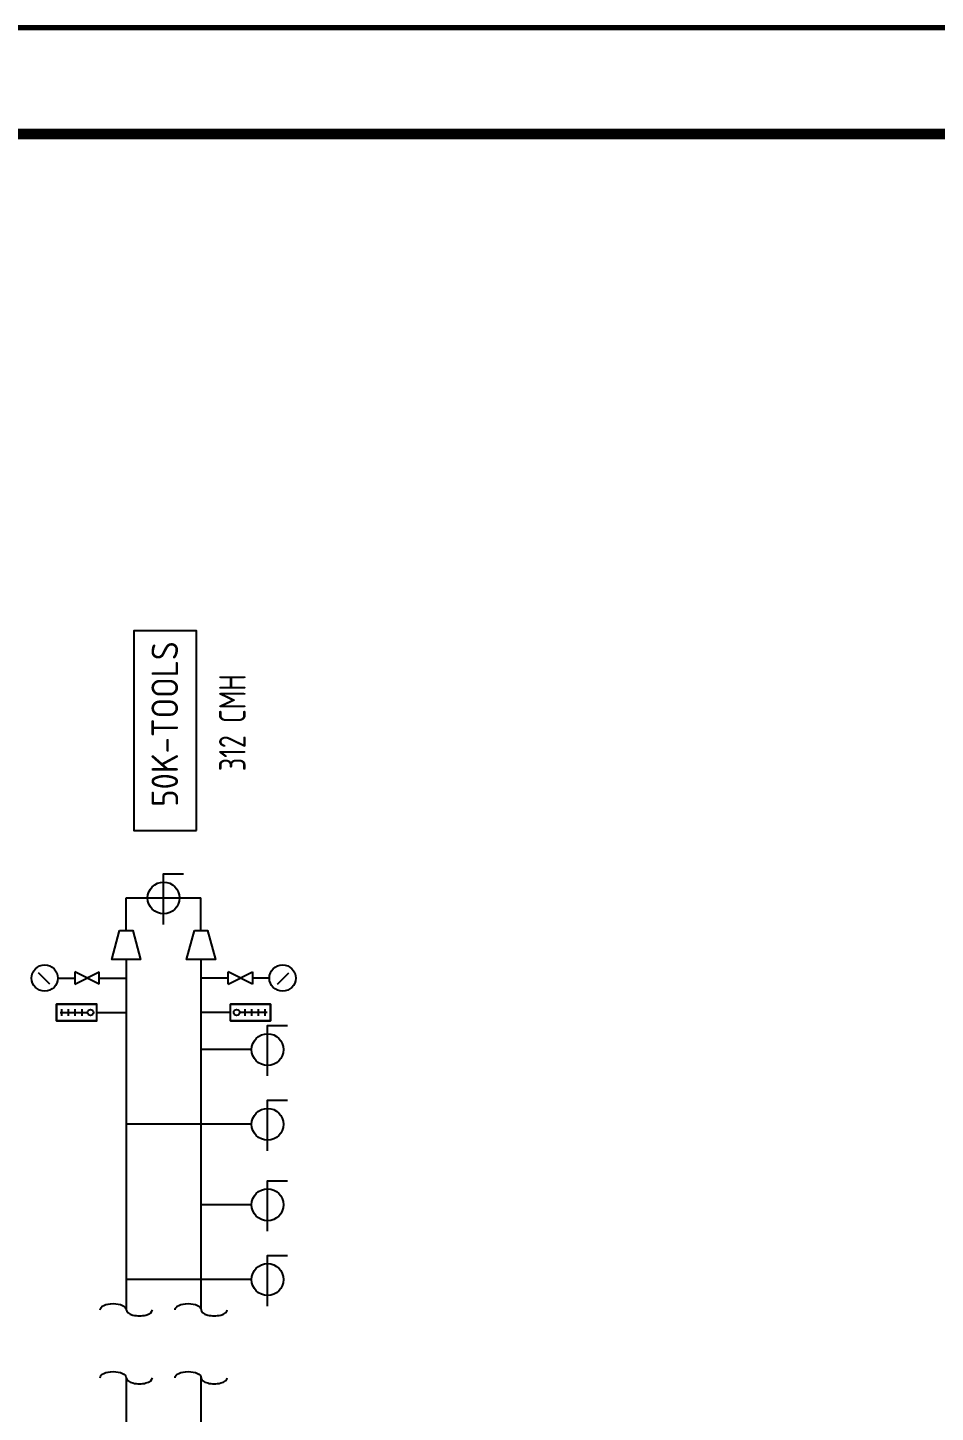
# Paper-space layout '00' of a CAD drawing. Header units: millimetres. Extents: x 22 to 862, y -5 to 589.
# Drawn here: x 662 to 747.5, y 458.6 to 589 of the extents above; entities that cross this region are included whole.
import ezdxf
from ezdxf.enums import TextEntityAlignment as Align

# ---------------------------------------------------------------- set-up
doc = ezdxf.new("R2010")
doc.units = ezdxf.units.MM
doc.header["$LTSCALE"] = 0.5
for name, color, linetype in [('FALTTR$0$A3', 7, 'Continuous'), ('U-PCW-PIPE-S', 132, 'Continuous'), ('U-PCW-TXT', 3, 'Continuous'), ('U-PCW-V', 2, 'Continuous'), ('U-PCW-VALVE', 2, 'Continuous')]:
    doc.layers.add(name, color=color, linetype=linetype)
doc.layers.add('FALTTR$0$G-ANNO-TTLB', color=7, linetype='Continuous', lineweight=70)
doc.styles.add('AA-TXT', font='isocp.shx', dxfattribs={"bigfont": 'chineset.shx'})

# ---------------------------------------------------------------- blocks, each defined once
blk = doc.blocks.new('FALTTR')
at = {"layer": 'FALTTR$0$A3', "const_width": 1}
blk.add_lwpolyline([(34, 579), (850, 579), (850, 5), (34, 5)], close=True, dxfattribs=at)
at = {"layer": 'FALTTR$0$G-ANNO-TTLB'}
blk.add_line((862.5, 589), (21.5, 589), dxfattribs=at)
at = {"layer": 'FALTTR$0$G-ANNO-TTLB', "lineweight": 30}
blk.add_line((34, 579), (850, 579), dxfattribs=at)
blk = doc.blocks.new('MA20D1')
at = {"linetype": 'ByBlock'}
for p, q in [((-0.5, -0.25), (-0.5, 0.25)), ((-0.5, -0.25), (0.5, 0.25)), ((0.5, -0.25), (-0.5, 0.25)), ((0.5, 0.25), (0.5, -0.25))]:
    blk.add_line(p, q, dxfattribs=at)

psp = doc.layouts.new('00')

# ---------------------------------------------------------------- linework, layer by layer
psp.add_lwpolyline([(34, 579), (749.5, 579), (749.5, 5), (34, 5)], close=True)
at = {"layer": 'U-PCW-PIPE-S'}
for p, q in [((671.32, 503.98), (671.32, 507.06)), ((671.32, 507.06), (678.36, 507.06)), ((678.36, 503.98), (678.36, 507.06)), ((671.32, 501.26), (671.32, 468.29)), ((678.36, 501.26), (678.36, 468.39)), ((683.13, 492.78), (678.36, 492.78)), ((683.13, 485.75), (671.32, 485.75)), ((683.13, 478.17), (678.36, 478.17)), ((683.13, 471.13), (671.32, 471.13)), ((671.32, 461.89), (671.32, 427.47)), ((678.36, 461.99), (678.36, 427.47))]:
    psp.add_line(p, q, dxfattribs=at)
psp.add_lwpolyline([(677.94, 513.4), (677.94, 532.2), (672.03, 532.2), (672.03, 513.4)], close=True, dxfattribs=at)
at = {"layer": 'U-PCW-PIPE-S', "extrusion": (0, 0, -1)}
for centre in [(670.09, 468.29), (677.15, 468.29), (670.09, 461.89), (677.15, 461.89)]:
    psp.add_ellipse(centre, major_axis=(1.23, 0), ratio=0.467989, start_param=3.141593, end_param=6.283185, dxfattribs=at)
at = {"layer": 'U-PCW-PIPE-S'}
for centre in [(672.56, 468.29), (679.61, 468.29), (672.56, 461.89), (679.61, 461.89)]:
    psp.add_ellipse(centre, major_axis=(-1.23, 0), ratio=0.467989, start_param=0, end_param=3.141593, dxfattribs=at)
at = {"layer": 'U-PCW-V'}
for points in [[(674.84, 504.57), (674.84, 509.33), (676.73, 509.33)], [(684.63, 490.3), (684.63, 495.05), (686.51, 495.05)], [(684.63, 483.26), (684.63, 488.02), (686.51, 488.02)], [(684.63, 475.68), (684.63, 480.44), (686.51, 480.44)], [(684.63, 468.64), (684.63, 473.4), (686.51, 473.4)]]:
    psp.add_lwpolyline(points, dxfattribs=at)
for centre in [(674.84, 507.06), (684.63, 492.78), (684.63, 485.75), (684.63, 478.17), (684.63, 471.13)]:
    psp.add_circle(centre, 1.5, dxfattribs=at)
at = {"layer": 'U-PCW-VALVE'}
for p, q in [((664.13, 498.95), (663.06, 500.02)), ((664.89, 499.52), (666.47, 499.52)), ((668.77, 499.52), (671.32, 499.52)), ((680.92, 499.52), (678.36, 499.52)), ((684.79, 499.52), (683.22, 499.52)), ((685.55, 498.95), (686.63, 500.02)), ((668.54, 495.5), (668.54, 497.07)), ((668.54, 495.5), (668.54, 497.07)), ((681.15, 495.5), (681.15, 497.07)), ((681.15, 495.5), (681.15, 497.07)), ((665.09, 496.28), (667.68, 496.28)), ((665.09, 496.28), (667.68, 496.28)), ((665.27, 495.97), (665.27, 496.6)), ((665.27, 495.97), (665.27, 496.6)), ((665.9, 495.97), (665.9, 496.6)), ((665.9, 495.97), (665.9, 496.6)), ((666.53, 495.97), (666.53, 496.6)), ((666.53, 495.97), (666.53, 496.6)), ((667.16, 495.97), (667.16, 496.6)), ((667.16, 495.97), (667.16, 496.6)), ((668.54, 496.28), (671.32, 496.28)), ((668.54, 496.28), (671.32, 496.28)), ((681.15, 496.28), (678.36, 496.28)), ((681.15, 496.28), (678.36, 496.28)), ((684.59, 496.28), (682, 496.28)), ((684.59, 496.28), (682, 496.28)), ((682.53, 495.97), (682.53, 496.6)), ((682.53, 495.97), (682.53, 496.6)), ((683.15, 495.97), (683.15, 496.6)), ((683.15, 495.97), (683.15, 496.6)), ((683.78, 495.97), (683.78, 496.6)), ((683.78, 495.97), (683.78, 496.6)), ((684.41, 495.97), (684.41, 496.6)), ((684.41, 495.97), (684.41, 496.6))]:
    psp.add_line(p, q, dxfattribs=at)
for points in [[(670.7, 503.98), (671.95, 503.98), (672.68, 501.26), (669.97, 501.26), (670.7, 503.98)], [(677.74, 503.98), (678.98, 503.98), (679.72, 501.26), (677, 501.26), (677.74, 503.98)]]:
    psp.add_lwpolyline(points, dxfattribs=at)
for points in [[(664.77, 495.5), (668.54, 495.5), (664.77, 495.5), (664.77, 497.07), (668.54, 497.07), (664.77, 497.07)], [(684.92, 495.5), (681.15, 495.5), (684.92, 495.5), (684.92, 497.07), (681.15, 497.07), (684.92, 497.07)]]:
    psp.add_lwpolyline(points, close=True, dxfattribs=at)
for centre, radius in [((663.65, 499.52), 1.24), ((686.04, 499.52), 1.24), ((667.96, 496.28), 0.279), ((667.96, 496.28), 0.279), ((681.72, 496.28), 0.279), ((681.72, 496.28), 0.279)]:
    psp.add_circle(centre, radius, dxfattribs=at)

# ---------------------------------------------------------------- block references
psp.add_blockref('FALTTR', (0, 0))
for p, xscale, yscale, zscale, rotation in [((667.62, 499.52), -2.298500557093239, 2.298500557093234, 2.298500557093278, 359.9999961757555), ((682.07, 499.52), 2.298500557093239, 2.298500557093239, 2.298500557093239, 3.824244461040127e-06)]:
    psp.add_blockref('MA20D1', p, dxfattribs=dict(at, xscale=xscale, yscale=yscale, zscale=zscale, rotation=rotation))

# ---------------------------------------------------------------- texts
at = {"layer": 'U-PCW-TXT', "style": 'AA-TXT'}
psp.add_text('50K-TOOLS', height=2.5, rotation=90, dxfattribs=at).set_placement((674.95, 523.43), align=Align.MIDDLE)
at = {"layer": 'U-PCW-TXT', "color": 1, "style": 'AA-TXT', "width": 0.8}
psp.add_text('312 CMH', height=2.5, rotation=90, dxfattribs=at).set_placement((681.31, 523.56), align=Align.MIDDLE)

doc.saveas('drawing.dxf')
